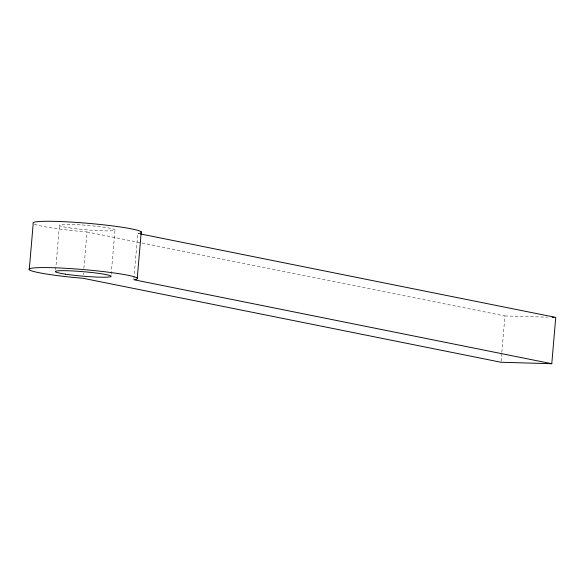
<?xml version="1.0" encoding="UTF-8"?>
<svg xmlns="http://www.w3.org/2000/svg" width="585" height="585" viewBox="0 0 585 585"><rect width="100%" height="100%" fill="white"/><g stroke="black" fill="none" stroke-linecap="round" stroke-linejoin="round"><path stroke-width="0.44" stroke-dasharray="2.92 2.19" d="M55.641 269.956L59.451 225.459M83.326 274.636L83.487 272.822M83.874 268.281L86.989 231.96L77.725 231.133A54.405 4.366 4.9 0 1 34.288 224.062M111.187 274.299L115.004 229.803M133.899 278.826L137.789 233.422L139.895 233.064M501.053 361.347L501.754 353.179M501.835 352.265L504.943 315.944L86.989 231.96M504.943 315.944L547.582 317.172M137.789 233.422L139.581 233.781M69.271 227.828A27.978 2.245 4.9 0 0 114.675 230.366A27.978 2.245 4.9 0 0 77.739 224.706A27.978 2.245 4.9 0 0 69.271 227.828"/><path stroke-width="0.88" d="M29.25 269.714L33.221 223.404A54.405 4.366 4.9 0 1 89.68 223.463A54.405 4.366 4.9 0 1 140.597 232.947M137.263 278.167L141.234 231.857M551.779 363.724L133.819 279.732L136.627 279.257A54.405 4.366 4.9 0 0 92.759 270.438A54.405 4.366 4.9 0 0 29.893 268.632A54.405 4.366 4.9 0 0 73.754 277.444L83.019 278.27L500.972 362.254L551.779 363.724L555.75 317.406L140.48 233.956M552.123 317.304L553.936 317.355M65.301 274.138A27.978 2.245 4.9 0 0 110.704 276.676A27.978 2.245 4.9 0 0 73.768 271.016A27.978 2.245 4.9 0 0 65.301 274.138"/></g></svg>
